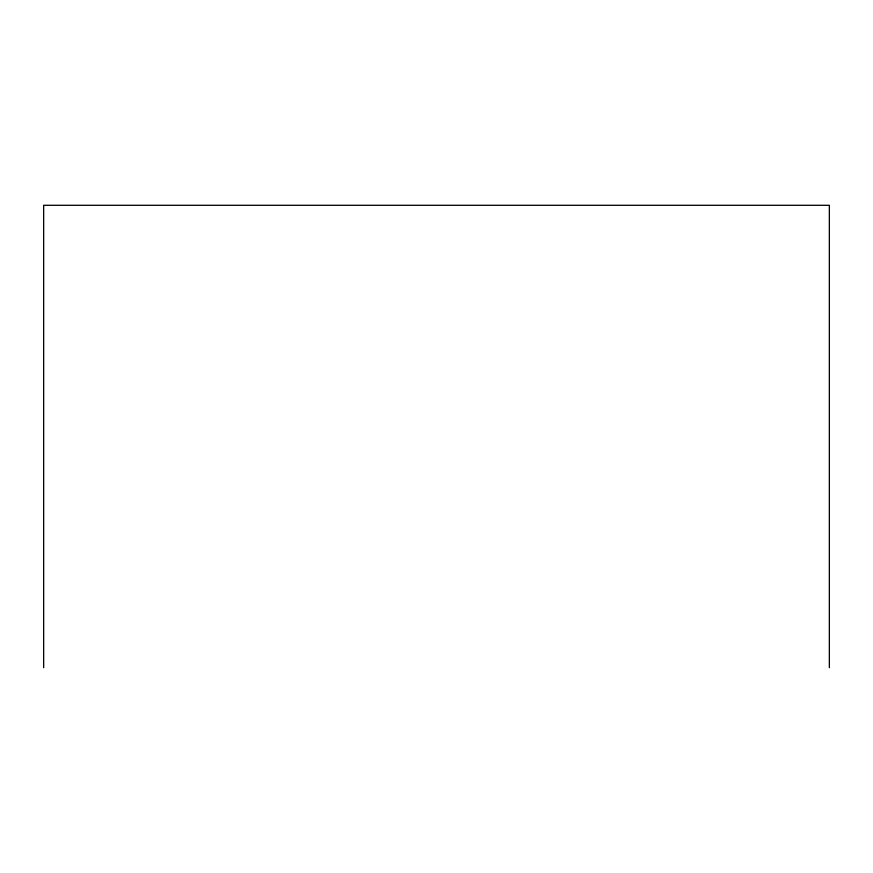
<?xml version="1.0" encoding="UTF-8"?>
<svg xmlns="http://www.w3.org/2000/svg" width="873" height="873" viewBox="0 0 873 873"><rect width="100%" height="100%" fill="white"/><g stroke="black" fill="none" stroke-linecap="round" stroke-linejoin="round"><path stroke-width="1.31" d="M829.35 667.703L829.35 205.297L43.65 205.297L43.65 667.703"/></g></svg>
